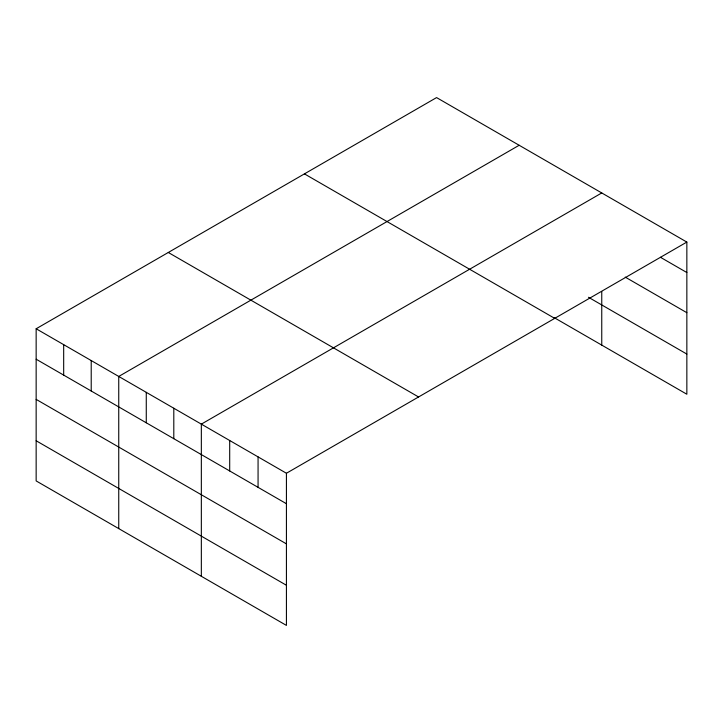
<?xml version="1.0" encoding="UTF-8"?>
<svg xmlns="http://www.w3.org/2000/svg" width="723" height="723" viewBox="0 0 723 723"><rect width="100%" height="100%" fill="white"/><g stroke="black" fill="none" stroke-linecap="round" stroke-linejoin="round"><path stroke-width="1.08" d="M686.85 242.078L286.425 473.258L286.425 625.413L36.15 480.922L36.15 328.766L436.575 97.587L686.85 242.078L686.85 394.234L554.288 317.704M519.159 145.269L118.744 376.448L118.744 528.603M601.753 192.951L201.337 424.13L201.337 576.285M660.442 257.289L686.85 272.535M625.232 277.117L686.85 312.697M588.468 297.27L686.85 354.071M304.428 173.872L554.713 318.373M168.287 252.472L418.572 396.972M36.15 328.766L286.425 473.258M36.15 359.214L286.425 503.714M36.15 399.376L286.425 543.877M36.15 440.759L286.425 585.259M601.753 291.523L601.753 345.106M258.066 456.882L258.066 487.338M229.697 440.506L229.697 470.962M173.8 408.233L173.8 438.689M146.272 392.345L146.272 422.792M91.215 360.551L91.215 391.007M63.678 344.663L63.678 375.11"/></g></svg>
